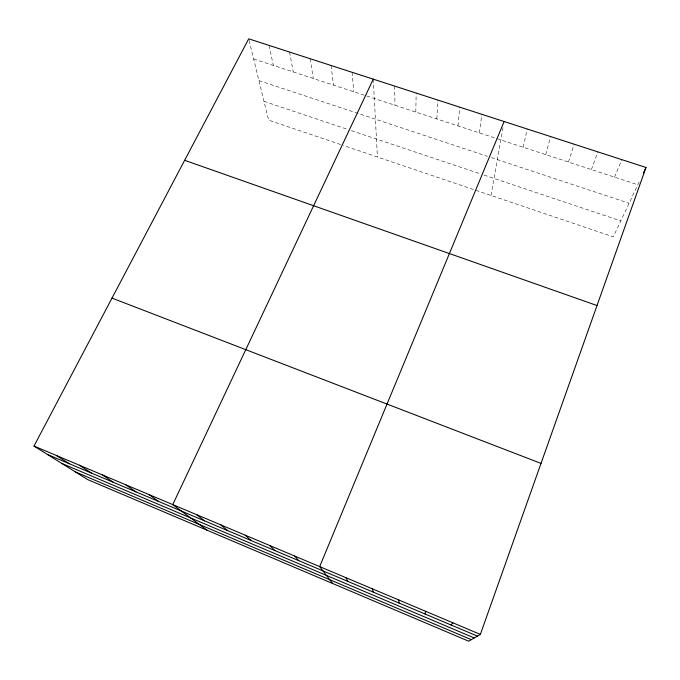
<?xml version="1.0" encoding="UTF-8"?>
<svg xmlns="http://www.w3.org/2000/svg" width="680" height="680" viewBox="0 0 680 680"><rect width="100%" height="100%" fill="white"/><g stroke="black" fill="none" stroke-linecap="round" stroke-linejoin="round"><path stroke-width="0.51" stroke-dasharray="3.4 2.55" d="M415.811 112.072L416.168 93.049M436.815 118.949L437.877 100.079M457.988 125.876L459.773 107.168M479.332 132.872L481.856 114.317M490.977 195.432L503.03 127.653M523.2 147.237L527.246 129.013M545.742 154.615L550.587 136.569M568.471 162.061L574.124 144.194M591.396 169.566L597.873 151.886M614.516 177.14L621.835 159.638M639.123 182.036L613.275 236.835L343.536 145.529M253.631 58.965L637.84 184.773M258.927 80.597L487.483 156.332M491.427 157.632L629.111 203.26M264.01 101.354L347.403 129.302M351.39 130.636L480.029 173.74M484.024 175.083L620.789 220.915M340.637 144.543L268.617 120.165L248.701 38.819M269.042 45.407L273.351 65.424M289.552 52.054L293.225 71.927M310.233 58.743L313.259 78.489M331.075 65.492L333.447 85.102M352.087 72.301L353.796 91.766M373.269 79.16L377.417 156.995M394.629 86.079L394.969 105.247"/><path stroke-width="1.02" d="M424.881 613.938L425.688 611.328M480.352 634.398L646 167.467L248.701 38.819L34 446.063L87.652 479.579L468.639 641.181L480.352 634.398L34 446.063M504.118 121.524L319.668 566.601L332.639 583.491M373.269 79.16L172.754 504.611L207.162 530.273M643.424 172.932L646 167.467M451.002 624.971L452.871 622.803M184.654 160.31L597.014 305.541M112.005 298.112L541.008 463.403M47.481 454.495L477.377 636.115M61.821 463.445L474.24 637.933M75.429 471.945L471.283 639.65M56.584 455.6L69.309 463.709M79.39 465.213L91.332 473.017M102.4 474.929L113.552 482.4M125.63 484.729L135.975 491.878M149.081 494.623L158.593 501.432M196.656 514.692L204.476 520.821M220.787 524.875L227.732 530.646M245.149 535.16L251.2 540.558M269.748 545.538L274.899 550.571M294.584 556.019L298.809 560.677M345.772 577.609L348.058 581.485M372.138 588.736L373.413 592.195M398.769 599.972L399.024 603.015"/></g></svg>
